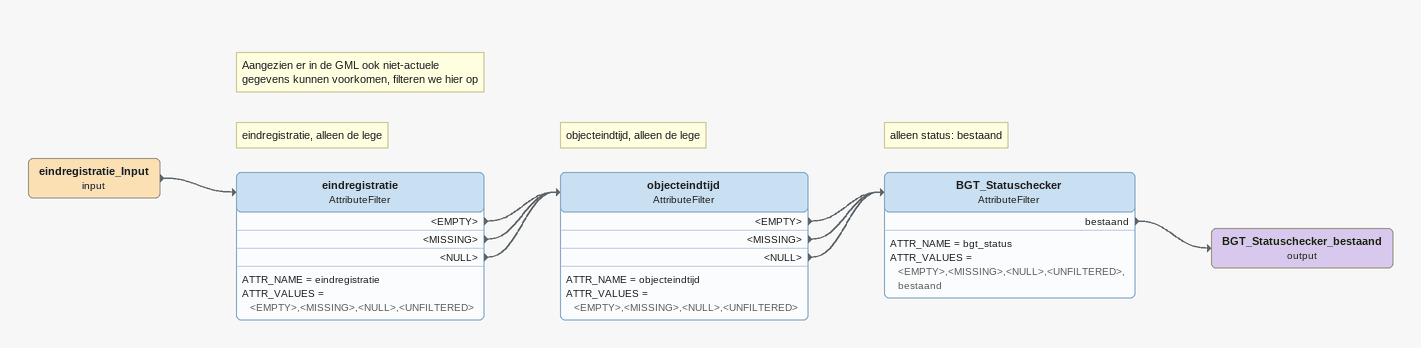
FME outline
eindregistratie_Input (input)
    -> eindregistratie
Note: eindregistratie, alleen de lege
Note: Aangezien er in de GML ook niet-actuele gegevens kunnen voorkomen, filteren we hier op
eindregistratie: AttributeFilter
    ATTR_NAME = eindregistratie
    ATTR_VALUES = <EMPTY>,<MISSING>,<NULL>,<UNFILTERED>
    <EMPTY> -> objecteindtijd
    <MISSING> -> objecteindtijd
    <NULL> -> objecteindtijd
Note: objecteindtijd, alleen de lege
objecteindtijd: AttributeFilter
    ATTR_NAME = objecteindtijd
    ATTR_VALUES = <EMPTY>,<MISSING>,<NULL>,<UNFILTERED>
    <EMPTY> -> BGT_Statuschecker
    <MISSING> -> BGT_Statuschecker
    <NULL> -> BGT_Statuschecker
Note: alleen status: bestaand
BGT_Statuschecker: AttributeFilter
    ATTR_NAME = bgt_status
    ATTR_VALUES = <EMPTY>,<MISSING>,<NULL>,<UNFILTERED>,bestaand
    bestaand -> BGT_Statuschecker_bestaand (output)
BGT_Statuschecker_bestaand (output)
